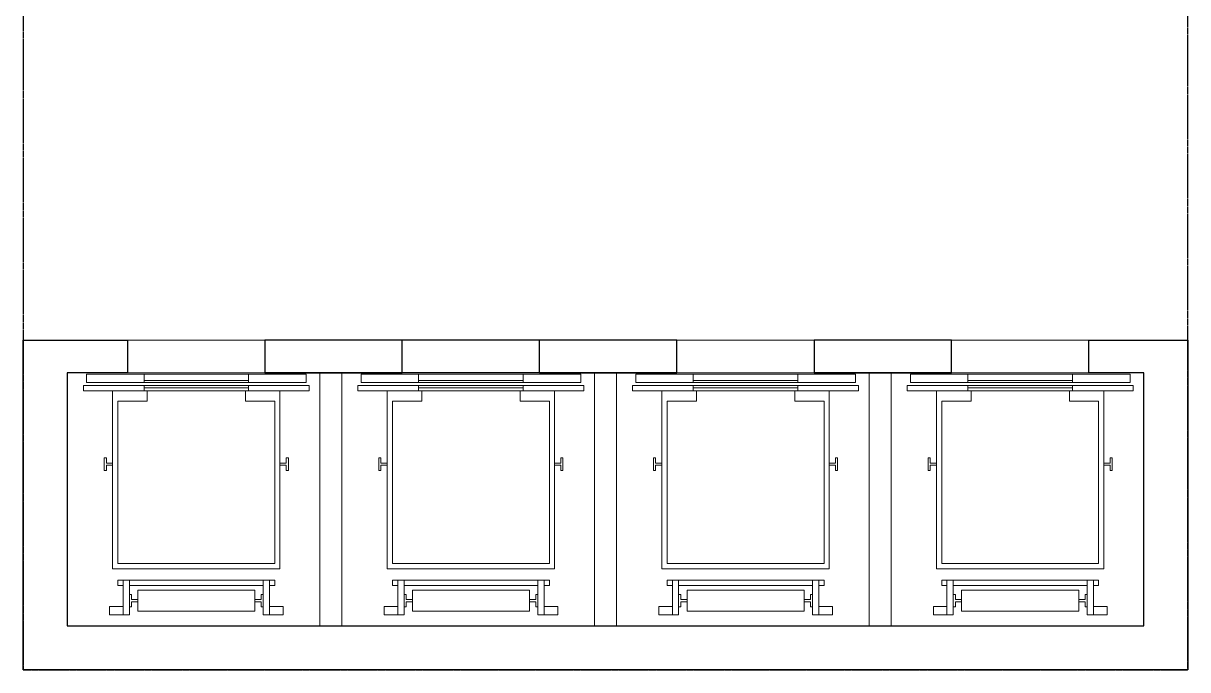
# Model space of a CAD drawing. Header units: millimetres. Extents: x 0 to 10600, y 0 to 11800.
# Drawn here: x 0 to 10600, y 0 to 5882 of the extents above; entities that cross this region are included whole.
import ezdxf

# ---------------------------------------------------------------- set-up
doc = ezdxf.new("R2010")
doc.units = ezdxf.units.MM
doc.linetypes.add('HIDDEN', pattern=[9.525, 6.35, -3.175])
doc.layers.get('0').update_dxf_attribs({"color": 231})
doc.layers.add('A-CONC', color=2, linetype='Continuous')
doc.layers.add('MDI-BAO-TM', color=3, linetype='HIDDEN')
doc.layers.add('A-LITE', color=9, linetype='Continuous', lineweight=9)
doc.layers.add('A-WALL', color=1, linetype='Continuous', lineweight=13)

# ---------------------------------------------------------------- blocks, each defined once
blk = doc.blocks.new('x_loithangmay')
for p, q in [((-160, 500), (-110, 500)), ((-130, -500), (-130, 500)), ((-80, 500), (0, 500)), ((-60, -500), (-60, 500)), ((-160, -500), (-110, -500)), ((-80, -500), (0, -500))]:
    blk.add_line(p, q)
at = {"flags": 128}
for points in [[(-110, -1080), (-160, -1080), (-160, 1080), (-110, 1080)], [(-80, 1050), (0, 1050), (0, -1050), (-80, -1050)], [(-2220, 830), (-2300, 830), (-2300, 700), (-2220, 700)], [(-850, 860), (-800, 860), (-800, 880), (-920, 880), (-920, 860), (-870, 860), (-870, 800), (-850, 800)], [(-1970, 640), (-2020, 640), (-2020, -640), (-1970, -640), (-1970, 640), (-2300, 640), (-2300, 700), (-1970, 700)], [(-1970, 750), (-2020, 750), (-2020, 700), (-1970, 700)], [(-2065, 560), (-2265, 560), (-2265, -560), (-2065, -560)], [(-2155, 620), (-2105, 620), (-2105, 640), (-2225, 640), (-2225, 620), (-2175, 620), (-2175, 560), (-2155, 560)], [(-1970, -700), (-2020, -700), (-2020, -750), (-1970, -750), (-1970, -700), (-2300, -700), (-2300, -640), (-1970, -640)], [(-2155, -620), (-2105, -620), (-2105, -640), (-2225, -640), (-2225, -620), (-2175, -620), (-2175, -560), (-2155, -560)], [(-2220, -700), (-2300, -700), (-2300, -830), (-2220, -830)], [(-850, -860), (-800, -860), (-800, -880), (-920, -880), (-920, -860), (-870, -860), (-870, -800), (-850, -800)]]:
    blk.add_lwpolyline(points, close=True, dxfattribs=at)
for points in [[(-160, -800), (-1860, -800), (-1860, 800), (-160, 800)], [(-160, -470), (-260, -470), (-260, -750), (-1810, -750), (-1810, 750), (-260, 750), (-260, 470), (-160, 470)]]:
    blk.add_lwpolyline(points, dxfattribs=at)
blk = doc.blocks.new('DTD@804050926119089')
for p, q in [((625, -3100), (-3125, -3100)), ((3125, -3100), (1875, -3100)), ((625, -3400), (-3125, -3400)), ((3125, -3400), (1875, -3400))]:
    blk.add_line(p, q)
at = {"layer": 'A-CONC'}
for p, q in [((-1875, -3400), (-1875, -3100)), ((-625, -3400), (-625, -3100))]:
    blk.add_line(p, q, dxfattribs=at)
for points in [[(4375, -3400), (4375, -3100), (5275, -3100), (5275, -6100), (-5325, -6100), (-5325, -3100), (-4375, -3100), (-4375, -3400), (-4925, -3400), (-4925, -5700), (4875, -5700), (4875, -3400)], [(1875, -3100), (1875, -3400), (3125, -3400), (3125, -3100)]]:
    blk.add_lwpolyline(points, close=True, dxfattribs=at)
for points in [[(-1875, -3100), (-3125, -3100), (-3125, -3400), (-1875, -3400)], [(-625, -3400), (625, -3400), (625, -3100), (-625, -3100)]]:
    blk.add_lwpolyline(points, dxfattribs=at)
at = {"layer": 'A-LITE', "ltscale": 0.3}
for points in [[(-4375, -3100), (-4375, -3400), (-3125, -3400), (-3125, -3100)], [(-1875, -3100), (-1875, -3400), (-625, -3400), (-625, -3100)], [(625, -3100), (625, -3400), (1875, -3400), (1875, -3100)], [(3125, -3100), (3125, -3400), (4375, -3400), (4375, -3100)]]:
    blk.add_lwpolyline(points, close=True, dxfattribs=at)
at = {"layer": 'A-WALL'}
for points in [[(-2625, -3400), (-2625, -5700), (-2425, -5700), (-2425, -3400)], [(-125, -3400), (-125, -5700), (75, -5700), (75, -3400)], [(2375, -3400), (2375, -5700), (2575, -5700), (2575, -3400)]]:
    blk.add_lwpolyline(points, close=True, dxfattribs=at)
at = {"layer": 'A-LITE', "ltscale": 0.3, "xscale": 0.9521680836586123, "yscale": 0.9521680836586123, "zscale": 0.9521680836586123, "rotation": 90.00000000000001}
for p in [(-3750, -3410), (-1250, -3410), (1250, -3410), (3750, -3410)]:
    blk.add_blockref('x_loithangmay', p, dxfattribs=at)

msp = doc.modelspace()

# ---------------------------------------------------------------- linework, layer by layer
at = {"layer": 'MDI-BAO-TM'}
msp.add_lwpolyline([(0, 11800), (0, 0), (10600, 0), (10600, 9100), (8500, 9100), (8500, 11800)], close=True, dxfattribs=at)

# ---------------------------------------------------------------- block references
msp.add_blockref('DTD@804050926119089', (5325, 6100))

doc.saveas('drawing.dxf')
